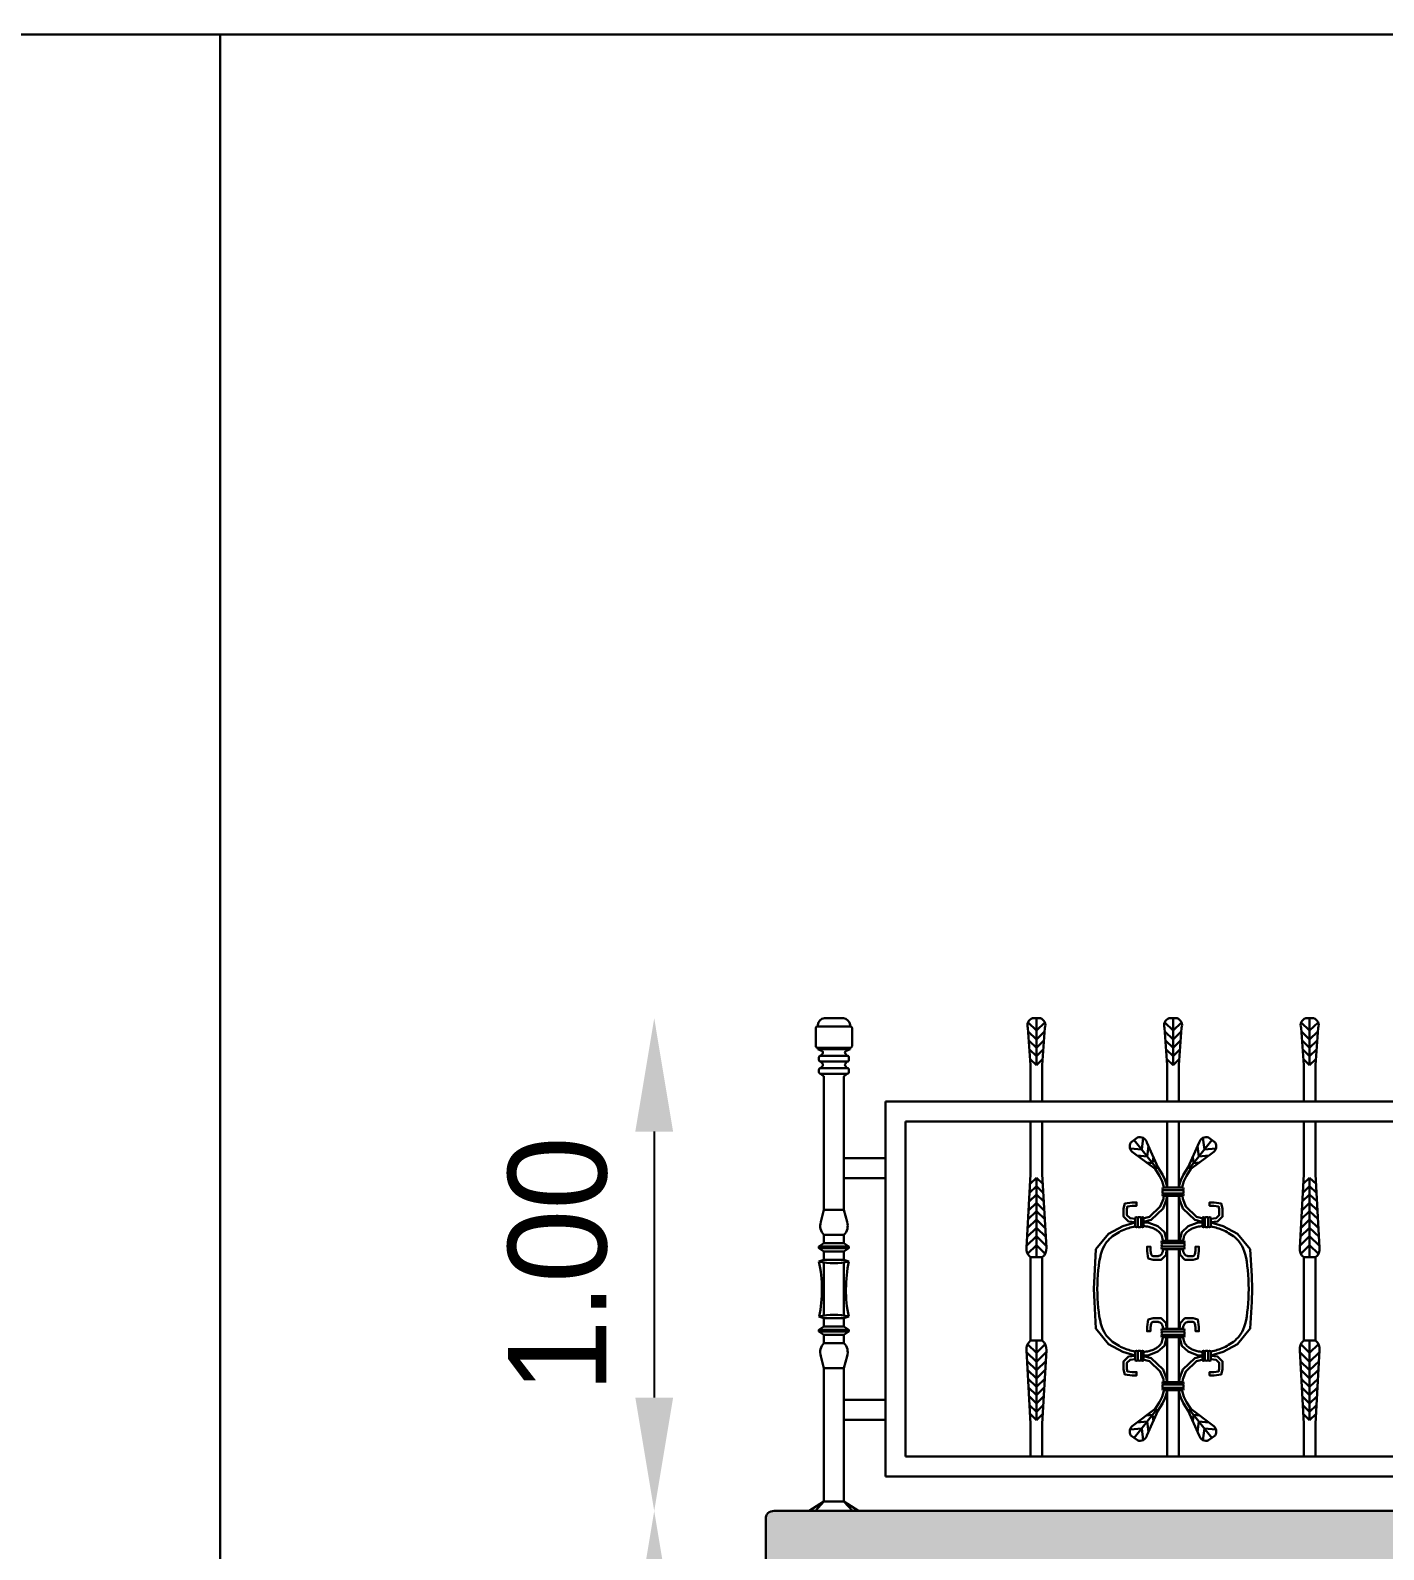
# Model space of a CAD drawing. Header units: metres. Extents: x 515 to 706, y -4 to 163.
# Drawn here: x 620.129 to 622.875, y 84.674 to 87.757 of the extents above; entities that cross this region are included whole.
import ezdxf

# ---------------------------------------------------------------- set-up
doc = ezdxf.new("R2010")
doc.units = ezdxf.units.M
doc.header["$MEASUREMENT"] = 0
doc.dimstyles.new('Standard$0', dxfattribs={"dimtxt": 0.2, "dimasz": 0.23, "dimexe": 0.1805, "dimexo": 0.0625, "dimgap": 0.0955, "dimtad": 1, "dimzin": 0, "dimdsep": 46, "dimtxsty": 'Standard', "dimcen": 0, "dimdle": 440, "dimse1": 1, "dimse2": 1, "dimclrd": 256, "dimclrt": 256, "dimadec": 0, "dimazin": 0, "dimtfac": 1, "dimtofl": 0, "dimtmove": 0, "dimatfit": 3, "dimfxl": 0, "dimtolj": 1, "dimarcsym": 0})

# ---------------------------------------------------------------- blocks, each defined once
blk = doc.blocks.new('*D601')
at = {"lineweight": -2}
blk.add_line((621.3949, 84.5221), (621.3949, 82.8621), dxfattribs=at)
at = {"lineweight": 40}
for points in [[(621.3565, 84.5221), (621.4332, 84.5221), (621.3949, 84.7521)], [(621.3565, 82.8621), (621.4332, 82.8621), (621.3949, 82.6321)]]:
    blk.add_solid(points, dxfattribs=at)
at = {"layer": 'Defpoints', "color": 0, "lineweight": 40}
for p in [(621.7095, 84.7521), (621.3949, 82.6321), (621.7095, 82.6321)]:
    blk.add_point(p, dxfattribs=at)
at = {"lineweight": 30, "insert": (621.1994, 83.6921), "char_height": 0.2, "attachment_point": 5, "rotation": 90}
blk.add_mtext('\\A1;2.12', dxfattribs=at)
blk = doc.blocks.new('*D602')
at = {"lineweight": -2}
blk.add_line((621.3949, 85.5221), (621.3949, 84.9821), dxfattribs=at)
at = {"lineweight": 40}
for points in [[(621.3565, 85.5221), (621.4332, 85.5221), (621.3949, 85.7521)], [(621.3565, 84.9821), (621.4332, 84.9821), (621.3949, 84.7521)]]:
    blk.add_solid(points, dxfattribs=at)
at = {"layer": 'Defpoints', "color": 0, "lineweight": 40}
for p in [(621.7595, 85.7521), (621.3949, 84.7521), (621.7595, 84.7521)]:
    blk.add_point(p, dxfattribs=at)
at = {"lineweight": 30, "insert": (621.1994, 85.2521), "char_height": 0.2, "attachment_point": 5, "rotation": 90}
blk.add_mtext('\\A1;1.00', dxfattribs=at)

msp = doc.modelspace()

# ---------------------------------------------------------------- hatches: boundary and pattern name
at = {"lineweight": 30}
h = msp.add_hatch(dxfattribs=at)
h.set_pattern_fill('AR-CONC', color=256, scale=0.000845287, style=0)
h.set_pattern_definition([(50, (590.1131, 72.95618), (0.1539983, -0.0134731), [0.0161027, -0.17712987]), (355, (590.1131, 72.95618), (-0.0297903, 0.1614977), [0.0128822, -0.1417039]), (100.451, (590.12593, 72.95506), (0.12420857, 0.14802384), [0.0136852, -0.15053714]), (46.1842, (590.1131, 72.99912), (0.2291396, -0.0355378), [0.024154, -0.2656948]), (96.6356, (590.1322, 72.99616), (0.2006747, 0.2091456), [0.0205278, -0.2258057]), (351.184, (590.1131, 72.99912), (0.200675, 0.2091452), [0.0193233, -0.2125558]), (21, (590.13456, 72.98839), (0.12815807, -0.0864437), [0.0161027, -0.17712987]), (326, (590.13456, 72.98839), (0.05224044, 0.1556917), [0.0128822, -0.1417039]), (71.4514, (590.14524, 72.98118), (0.18039816, 0.0692483), [0.0136852, -0.15053714]), (37.5, (590.113094, 72.95618), (0.002610756, 0.071473265), [0, -0.13998627, 0, -0.14385092, 0, -0.14224065]), (7.5, (590.113094, 72.95618), (0.05648178, 0.08468133), [0, -0.0820165, 0, -0.13676573, 0, -0.05421247]), (327.5, (590.065215, 72.95618), (0.11461295, -0.00484243), [0, -0.05367572, 0, -0.16746824, 0, -0.22221747]), (317.5, (590.04375, 72.95618), (0.12521165, 0.02149268), [0, -0.06977843, 0, -0.1112161, 0, -0.1578066])])
edge = h.paths.add_edge_path()
edge.add_line((625.61091, 84.58302), (625.61091, 84.75208))
edge.add_line((625.61091, 84.75208), (621.63806, 84.75208))
edge.add_arc((621.63806, 84.73517), 0.01691, 90, 180)
edge.add_line((621.62115, 84.73517), (621.62115, 84.59993))
edge.add_arc((621.63806, 84.59993), 0.01691, 180, 270)
edge.add_line((621.63806, 84.58302), (625.61091, 84.58302))

# ---------------------------------------------------------------- linework, layer by layer
for p, q in [((621.74039, 85.75208), (621.77866, 85.75208)), ((622.17033, 85.65703), (622.17033, 85.75208)), ((622.44759, 85.65703), (622.44759, 85.75208)), ((622.72484, 85.65703), (622.72484, 85.75208)), ((621.72274, 85.69575), (621.72274, 85.73198)), ((621.79293, 85.73536), (621.72612, 85.73536)), ((621.72672, 85.73853), (621.72672, 85.73536)), ((621.79233, 85.73853), (621.79233, 85.73536)), ((621.79631, 85.69575), (621.79631, 85.73198)), ((622.15341, 85.74359), (622.17033, 85.72723)), ((622.15365, 85.72507), (622.17033, 85.70894)), ((622.18725, 85.74359), (622.17033, 85.72723)), ((622.18701, 85.72507), (622.17033, 85.70894)), ((622.43067, 85.74359), (622.44759, 85.72723)), ((622.43091, 85.72507), (622.44759, 85.70894)), ((622.46451, 85.74359), (622.44759, 85.72723)), ((622.46427, 85.72507), (622.44759, 85.70894)), ((622.70792, 85.74359), (622.72484, 85.72723)), ((622.70816, 85.72507), (622.72484, 85.70894)), ((622.74176, 85.74359), (622.72484, 85.72723)), ((622.74152, 85.72507), (622.72484, 85.70894)), ((621.79293, 85.69237), (621.72612, 85.69237)), ((621.72672, 85.6892), (621.72672, 85.69237)), ((621.72672, 85.6892), (621.73604, 85.68519)), ((621.79233, 85.6892), (621.72672, 85.6892)), ((621.79233, 85.6892), (621.783, 85.68519)), ((621.79233, 85.6892), (621.79233, 85.69237)), ((622.15495, 85.70688), (622.17033, 85.692)), ((622.15624, 85.68868), (622.17033, 85.67506)), ((622.18572, 85.70688), (622.17033, 85.692)), ((622.18442, 85.68868), (622.17033, 85.67506)), ((622.4322, 85.70688), (622.44759, 85.692)), ((622.4335, 85.68868), (622.44759, 85.67506)), ((622.46297, 85.70688), (622.44759, 85.692)), ((622.46168, 85.68868), (622.44759, 85.67506)), ((622.70946, 85.70688), (622.72484, 85.692)), ((622.71075, 85.68868), (622.72484, 85.67506)), ((622.74023, 85.70688), (622.72484, 85.692)), ((622.73893, 85.68868), (622.72484, 85.67506)), ((621.73247, 85.67596), (621.73604, 85.67996)), ((621.73247, 85.66432), (621.73604, 85.66031)), ((621.73247, 85.65107), (621.73604, 85.65508)), ((621.78658, 85.67596), (621.783, 85.67996)), ((621.78658, 85.66432), (621.783, 85.66031)), ((621.78658, 85.65107), (621.783, 85.65508)), ((622.15762, 85.66932), (622.17033, 85.65703)), ((622.1585, 85.58302), (622.1585, 85.65703)), ((622.18304, 85.66932), (622.17033, 85.65703)), ((622.18217, 85.58302), (622.18217, 85.65703)), ((622.43488, 85.66932), (622.44759, 85.65703)), ((622.43575, 85.58302), (622.43575, 85.65703)), ((622.4603, 85.66932), (622.44759, 85.65703)), ((622.45942, 85.58302), (622.45942, 85.65703)), ((622.71213, 85.66932), (622.72484, 85.65703)), ((622.71301, 85.58302), (622.71301, 85.65703)), ((622.73755, 85.66932), (622.72484, 85.65703)), ((622.73668, 85.58302), (622.73668, 85.65703)), ((621.73247, 85.63944), (621.738, 85.63552)), ((621.73924, 85.36325), (621.73924, 85.6329)), ((621.77981, 85.36325), (621.77981, 85.6329)), ((621.78658, 85.63944), (621.78105, 85.63552)), ((621.86434, 85.58302), (625.52612, 85.58302)), ((621.86434, 84.82226), (621.86434, 85.58302)), ((621.90491, 85.54245), (625.48555, 85.54245)), ((621.90491, 84.86284), (621.90491, 85.54245)), ((622.1585, 85.43594), (622.1585, 85.54245)), ((622.18217, 85.43594), (622.18217, 85.54245)), ((622.43575, 85.54245), (622.43575, 85.40833)), ((622.45942, 85.54245), (622.45942, 85.40833)), ((622.71301, 85.43594), (622.71301, 85.54245)), ((622.73668, 85.43594), (622.73668, 85.54245)), ((622.4141, 85.44806), (622.36875, 85.50498)), ((622.38707, 85.50915), (622.38403, 85.48581)), ((622.48108, 85.44806), (622.52642, 85.50498)), ((622.5081, 85.50915), (622.51114, 85.48581)), ((622.3606, 85.48806), (622.38403, 85.48581)), ((622.3746, 85.4735), (622.39543, 85.4715)), ((622.39813, 85.49225), (622.39543, 85.4715)), ((622.40763, 85.47086), (622.40598, 85.45825)), ((622.48755, 85.47086), (622.48919, 85.45825)), ((622.49704, 85.49225), (622.49974, 85.4715)), ((622.52057, 85.4735), (622.49974, 85.4715)), ((622.53457, 85.48806), (622.51114, 85.48581)), ((621.77981, 85.46806), (621.86434, 85.46806)), ((622.39332, 85.45947), (622.40598, 85.45825)), ((622.50185, 85.45947), (622.48919, 85.45825)), ((621.77981, 85.42749), (621.86434, 85.42749)), ((622.1585, 85.43594), (622.15011, 85.28614)), ((622.15636, 85.39782), (622.17033, 85.41133)), ((622.15737, 85.41573), (622.17033, 85.42827)), ((622.17033, 85.42827), (622.17033, 85.26688)), ((622.1833, 85.41573), (622.17033, 85.42827)), ((622.1843, 85.39782), (622.17033, 85.41133)), ((622.18217, 85.43594), (622.19056, 85.28614)), ((622.46834, 85.40833), (622.42684, 85.40833)), ((622.71301, 85.43594), (622.70462, 85.28614)), ((622.71087, 85.39782), (622.72484, 85.41133)), ((622.71188, 85.41573), (622.72484, 85.42827)), ((622.72484, 85.42827), (622.72484, 85.26688)), ((622.73781, 85.41573), (622.72484, 85.42827)), ((622.73881, 85.39782), (622.72484, 85.41133)), ((622.73668, 85.43594), (622.74507, 85.28614)), ((622.15436, 85.36201), (622.17033, 85.37745)), ((622.15536, 85.37992), (622.17033, 85.39439)), ((622.18531, 85.37992), (622.17033, 85.39439)), ((622.18631, 85.36201), (622.17033, 85.37745)), ((622.46834, 85.40326), (622.42684, 85.40326)), ((622.46834, 85.39649), (622.42684, 85.39649)), ((622.46834, 85.39142), (622.42684, 85.39142)), ((622.43575, 85.39142), (622.43575, 85.3005)), ((622.45942, 85.39142), (622.45942, 85.3005)), ((622.70887, 85.36201), (622.72484, 85.37745)), ((622.70987, 85.37992), (622.72484, 85.39439)), ((622.73981, 85.37992), (622.72484, 85.39439)), ((622.74082, 85.36201), (622.72484, 85.37745)), ((621.73924, 85.36325), (621.73289, 85.33864)), ((621.73924, 85.36325), (621.77981, 85.36325)), ((621.77981, 85.36325), (621.78616, 85.33864)), ((622.15336, 85.3441), (622.17033, 85.36052)), ((622.18731, 85.3441), (622.17033, 85.36052)), ((622.37107, 85.34757), (622.37107, 85.32865)), ((622.37614, 85.34757), (622.37614, 85.32865)), ((622.3829, 85.34757), (622.3829, 85.32865)), ((622.38797, 85.34757), (622.38797, 85.32865)), ((622.5072, 85.34757), (622.5072, 85.32865)), ((622.51227, 85.34757), (622.51227, 85.32865)), ((622.51903, 85.34757), (622.51903, 85.32865)), ((622.52411, 85.34757), (622.52411, 85.32865)), ((622.70786, 85.3441), (622.72484, 85.36052)), ((622.74182, 85.3441), (622.72484, 85.36052)), ((622.15135, 85.30828), (622.17033, 85.32664)), ((622.15235, 85.32619), (622.17033, 85.34358)), ((622.18831, 85.32619), (622.17033, 85.34358)), ((622.18932, 85.30828), (622.17033, 85.32664)), ((622.70586, 85.30828), (622.72484, 85.32664)), ((622.70686, 85.32619), (622.72484, 85.34358)), ((622.74282, 85.32619), (622.72484, 85.34358)), ((622.74383, 85.30828), (622.72484, 85.32664)), ((621.72909, 85.28886), (621.73924, 85.29562)), ((621.72909, 85.28886), (621.72909, 85.28548)), ((621.72909, 85.28886), (621.78996, 85.28886)), ((621.72909, 85.28548), (621.73924, 85.27872)), ((621.72909, 85.28548), (621.78996, 85.28548)), ((621.73924, 85.29562), (621.73924, 85.31253)), ((621.73924, 85.31253), (621.77981, 85.31253)), ((621.73924, 85.29562), (621.77981, 85.29562)), ((621.77981, 85.29562), (621.77981, 85.31253)), ((621.78996, 85.28886), (621.77981, 85.29562)), ((621.78996, 85.28548), (621.77981, 85.27872)), ((621.78996, 85.28886), (621.78996, 85.28548)), ((622.15035, 85.29037), (622.17033, 85.3097)), ((622.15255, 85.27421), (622.17033, 85.29141)), ((622.19032, 85.29037), (622.17033, 85.3097)), ((622.18812, 85.27421), (622.17033, 85.29141)), ((622.47003, 85.3005), (622.42514, 85.3005)), ((622.47003, 85.29542), (622.42514, 85.29542)), ((622.47003, 85.28866), (622.42514, 85.28866)), ((622.70485, 85.29037), (622.72484, 85.3097)), ((622.70706, 85.27421), (622.72484, 85.29141)), ((622.74483, 85.29037), (622.72484, 85.3097)), ((622.74263, 85.27421), (622.72484, 85.29141)), ((621.73924, 85.26181), (621.72909, 85.25843)), ((621.73924, 85.27872), (621.77981, 85.27872)), ((621.73924, 85.26181), (621.73924, 85.27872)), ((621.73924, 85.26181), (621.77981, 85.26181)), ((621.73924, 85.25652), (621.73924, 85.14876)), ((621.77981, 85.26181), (621.77981, 85.27872)), ((621.77981, 85.26181), (621.78996, 85.25843)), ((621.77981, 85.25652), (621.77981, 85.14876)), ((622.1585, 85.26688), (622.1585, 85.09783)), ((622.1585, 85.26688), (622.18217, 85.26688)), ((622.18217, 85.26688), (622.18217, 85.09783)), ((622.47003, 85.28359), (622.42514, 85.28359)), ((622.43575, 85.28359), (622.43575, 85.12169)), ((622.45942, 85.28359), (622.45942, 85.12169)), ((622.71301, 85.26688), (622.71301, 85.09783)), ((622.71301, 85.26688), (622.73668, 85.26688)), ((622.73668, 85.26688), (622.73668, 85.09783)), ((621.73924, 85.14347), (621.72909, 85.14685)), ((621.73924, 85.12644), (621.73924, 85.14347)), ((621.73924, 85.14347), (621.77981, 85.14347)), ((621.77981, 85.14347), (621.78996, 85.14685)), ((621.77981, 85.12644), (621.77981, 85.14347)), ((621.72909, 85.11968), (621.73924, 85.12644)), ((621.72909, 85.1163), (621.72909, 85.11968)), ((621.72909, 85.11968), (621.78996, 85.11968)), ((621.72909, 85.1163), (621.73924, 85.10954)), ((621.72909, 85.1163), (621.78996, 85.1163)), ((621.73924, 85.12644), (621.77981, 85.12644)), ((621.73924, 85.09263), (621.73924, 85.10954)), ((621.73924, 85.10954), (621.73924, 85.09263)), ((621.73924, 85.10954), (621.77981, 85.10954)), ((621.78996, 85.11968), (621.77981, 85.12644)), ((621.78996, 85.1163), (621.77981, 85.10954)), ((621.77981, 85.09263), (621.77981, 85.10954)), ((621.77981, 85.10954), (621.77981, 85.09263)), ((621.78996, 85.1163), (621.78996, 85.11968)), ((622.47003, 85.12169), (622.42514, 85.12169)), ((622.47003, 85.11662), (622.42514, 85.11662)), ((622.47003, 85.10986), (622.42514, 85.10986)), ((622.47003, 85.10479), (622.42514, 85.10479)), ((622.43575, 85.10479), (622.43575, 85.01386)), ((622.45942, 85.10479), (622.45942, 85.01386)), ((621.73924, 85.09263), (621.77981, 85.09263)), ((622.1585, 84.92877), (622.15011, 85.07857)), ((622.15035, 85.07434), (622.17033, 85.05501)), ((622.15255, 85.0905), (622.17033, 85.07331)), ((622.18217, 85.09783), (622.1585, 85.09783)), ((622.17033, 84.93644), (622.17033, 85.09783)), ((622.18812, 85.0905), (622.17033, 85.07331)), ((622.19032, 85.07434), (622.17033, 85.05501)), ((622.18217, 84.92877), (622.19056, 85.07857)), ((622.37107, 85.05772), (622.37107, 85.07664)), ((622.37614, 85.05772), (622.37614, 85.07664)), ((622.3829, 85.05772), (622.3829, 85.07664)), ((622.38797, 85.05772), (622.38797, 85.07664)), ((622.5072, 85.05772), (622.5072, 85.07664)), ((622.51227, 85.05772), (622.51227, 85.07664)), ((622.51903, 85.05772), (622.51903, 85.07664)), ((622.52411, 85.05772), (622.52411, 85.07664)), ((622.71301, 84.92877), (622.70462, 85.07857)), ((622.70485, 85.07434), (622.72484, 85.05501)), ((622.70706, 85.0905), (622.72484, 85.07331)), ((622.73668, 85.09783), (622.71301, 85.09783)), ((622.72484, 84.93644), (622.72484, 85.09783)), ((622.74263, 85.0905), (622.72484, 85.07331)), ((622.74483, 85.07434), (622.72484, 85.05501)), ((622.73668, 84.92877), (622.74507, 85.07857)), ((621.73924, 85.04192), (621.73289, 85.06652)), ((621.73924, 84.77152), (621.73924, 85.04192)), ((621.73924, 85.04192), (621.77981, 85.04192)), ((621.77981, 85.04192), (621.78616, 85.06652)), ((621.77981, 84.77152), (621.77981, 85.04192)), ((622.15135, 85.05643), (622.17033, 85.03807)), ((622.15235, 85.03852), (622.17033, 85.02113)), ((622.18932, 85.05643), (622.17033, 85.03807)), ((622.18831, 85.03852), (622.17033, 85.02113)), ((622.70586, 85.05643), (622.72484, 85.03807)), ((622.70686, 85.03852), (622.72484, 85.02113)), ((622.74383, 85.05643), (622.72484, 85.03807)), ((622.74282, 85.03852), (622.72484, 85.02113)), ((622.15336, 85.02061), (622.17033, 85.0042)), ((622.18731, 85.02061), (622.17033, 85.0042)), ((622.46834, 85.01386), (622.42684, 85.01386)), ((622.46834, 85.00879), (622.42684, 85.00879)), ((622.70786, 85.02061), (622.72484, 85.0042)), ((622.74182, 85.02061), (622.72484, 85.0042)), ((621.77981, 84.9778), (621.86434, 84.9778)), ((622.15436, 85.0027), (622.17033, 84.98726)), ((622.15536, 84.9848), (622.17033, 84.97032)), ((622.18631, 85.0027), (622.17033, 84.98726)), ((622.18531, 84.9848), (622.17033, 84.97032)), ((622.46834, 85.00203), (622.42684, 85.00203)), ((622.46834, 84.99696), (622.42684, 84.99696)), ((622.43575, 84.86284), (622.43575, 84.99696)), ((622.45942, 84.86284), (622.45942, 84.99696)), ((622.70887, 85.0027), (622.72484, 84.98726)), ((622.70987, 84.9848), (622.72484, 84.97032)), ((622.74082, 85.0027), (622.72484, 84.98726)), ((622.73981, 84.9848), (622.72484, 84.97032)), ((622.15636, 84.96689), (622.17033, 84.95338)), ((622.15737, 84.94898), (622.17033, 84.93644)), ((622.1843, 84.96689), (622.17033, 84.95338)), ((622.1833, 84.94898), (622.17033, 84.93644)), ((622.4141, 84.95722), (622.36875, 84.9003)), ((622.39332, 84.94582), (622.40598, 84.94704)), ((622.40763, 84.93442), (622.40598, 84.94704)), ((622.48108, 84.95722), (622.52642, 84.9003)), ((622.48755, 84.93442), (622.48919, 84.94704)), ((622.50185, 84.94582), (622.48919, 84.94704)), ((622.71087, 84.96689), (622.72484, 84.95338)), ((622.71188, 84.94898), (622.72484, 84.93644)), ((622.73881, 84.96689), (622.72484, 84.95338)), ((622.73781, 84.94898), (622.72484, 84.93644)), ((621.77981, 84.93722), (621.86434, 84.93722)), ((622.1585, 84.92877), (622.1585, 84.86284)), ((622.18217, 84.92877), (622.18217, 84.86284)), ((622.3606, 84.91722), (622.38403, 84.91948)), ((622.3746, 84.93178), (622.39543, 84.93379)), ((622.38707, 84.89614), (622.38403, 84.91948)), ((622.39813, 84.91304), (622.39543, 84.93379)), ((622.49704, 84.91304), (622.49974, 84.93379)), ((622.52057, 84.93178), (622.49974, 84.93379)), ((622.5081, 84.89614), (622.51114, 84.91948)), ((622.53457, 84.91722), (622.51114, 84.91948)), ((622.71301, 84.92877), (622.71301, 84.86284)), ((622.73668, 84.92877), (622.73668, 84.86284)), ((621.90491, 84.86284), (625.48555, 84.86284)), ((621.86434, 84.82226), (625.52612, 84.82226)), ((621.73924, 84.77152), (621.70952, 84.75208)), ((621.72216, 84.75208), (621.73924, 84.77152)), ((621.73924, 84.77152), (621.77981, 84.77152)), ((621.77981, 84.77152), (621.80953, 84.75208)), ((621.79689, 84.75208), (621.77981, 84.77152)), ((621.62115, 84.73517), (621.62115, 84.59993)), ((621.63806, 84.75208), (625.61091, 84.75208))]:
    msp.add_line(p, q, dxfattribs=at)
for points in [[(515.25728, 150.74728), (642.61905, 150.74728), (642.61905, 87.74858), (515.25728, 87.74858)], [(585.2581, 87.74858), (642.61905, 87.74858), (642.61905, 71.94947), (585.2581, 71.94947)], [(612.79154, 78.05148), (620.51418, 78.05148), (620.51418, 87.74858), (612.79154, 87.74858)], [(639.3715, 81.52334), (620.51418, 81.52334), (620.51418, 87.74858), (639.3715, 87.74858)]]:
    msp.add_lwpolyline(points, close=True, dxfattribs=at)
for points in [[(622.1585, 85.65703), (622.15313, 85.73244, -0.4353511), (622.16225, 85.75208), (622.17842, 85.75208, -0.4353511), (622.18754, 85.73244), (622.18217, 85.65703)], [(622.43575, 85.65703), (622.43038, 85.73244, -0.4353511), (622.4395, 85.75208), (622.45567, 85.75208, -0.4353511), (622.46479, 85.73244), (622.45942, 85.65703)], [(622.71301, 85.65703), (622.70764, 85.73244, -0.4353511), (622.71676, 85.75208), (622.73293, 85.75208, -0.4353511), (622.74205, 85.73244), (622.73668, 85.65703)]]:
    msp.add_lwpolyline(points, format="xyb", dxfattribs=at)
for points in [[(621.73247, 85.67596), (621.78658, 85.67596, -0.4142136), (621.78996, 85.67257), (621.78996, 85.6677, -0.4142136), (621.78658, 85.66432), (621.73247, 85.66432, -0.4142136), (621.72909, 85.6677), (621.72909, 85.67257, -0.4142136)], [(621.73247, 85.63944), (621.78658, 85.63944, 0.4142136), (621.78996, 85.64282), (621.78996, 85.64769, 0.4142136), (621.78658, 85.65107), (621.73247, 85.65107, 0.4142136), (621.72909, 85.64769), (621.72909, 85.64282, 0.4142136)], [(622.41693, 85.4499), (622.39465, 85.50009, 0.4353511), (622.37528, 85.50977), (622.36223, 85.5002, 0.4353511), (622.36733, 85.47916), (622.41126, 85.44622)], [(622.47824, 85.4499), (622.50052, 85.50009, -0.4353511), (622.51989, 85.50977), (622.53295, 85.5002, -0.4353511), (622.52785, 85.47916), (622.48391, 85.44622)], [(622.41693, 84.95538), (622.39465, 84.90519, -0.4353511), (622.37528, 84.89552), (622.36223, 84.90508, -0.4353511), (622.36733, 84.92613), (622.41126, 84.95907)], [(622.47824, 84.95538), (622.50052, 84.90519, 0.4353511), (622.51989, 84.89552), (622.53295, 84.90508, 0.4353511), (622.52785, 84.92613), (622.48391, 84.95907)]]:
    msp.add_lwpolyline(points, format="xyb", close=True, dxfattribs=at)
for points in [[(622.42891, 85.40833), (622.42895, 85.4092), (622.42545, 85.42121), (622.42047, 85.43205), (622.41126, 85.44622)], [(622.43568, 85.40833), (622.43575, 85.41002), (622.4318, 85.42358), (622.42641, 85.43532), (622.41693, 85.4499)], [(622.4595, 85.40833), (622.45942, 85.41002), (622.46337, 85.42358), (622.46877, 85.43532), (622.47824, 85.4499)], [(622.46626, 85.40833), (622.46623, 85.4092), (622.46973, 85.42121), (622.47471, 85.43205), (622.48391, 85.44622)], [(622.37107, 85.34507), (622.36031, 85.34625), (622.35388, 85.35244), (622.35388, 85.36526), (622.35514, 85.36993), (622.36495, 85.37145), (622.37347, 85.37145), (622.37347, 85.37821), (622.36443, 85.37821), (622.34975, 85.37595), (622.34711, 85.36615), (622.34711, 85.34957), (622.35728, 85.33977), (622.37107, 85.33827)], [(622.38797, 85.33948), (622.39041, 85.33977), (622.40322, 85.34316), (622.42747, 85.36593), (622.43462, 85.38439), (622.43493, 85.39142)], [(622.38797, 85.34629), (622.38914, 85.34643), (622.39983, 85.34926), (622.42172, 85.36981), (622.42792, 85.3858), (622.42816, 85.39142)], [(622.5072, 85.33948), (622.50476, 85.33977), (622.49196, 85.34316), (622.4677, 85.36593), (622.46055, 85.38439), (622.46024, 85.39142)], [(622.5072, 85.34629), (622.50603, 85.34643), (622.49534, 85.34926), (622.47345, 85.36981), (622.46726, 85.3858), (622.46701, 85.39142)], [(622.52411, 85.34507), (622.53487, 85.34625), (622.5413, 85.35244), (622.5413, 85.36526), (622.54004, 85.36993), (622.53022, 85.37145), (622.5217, 85.37145), (622.5217, 85.37821), (622.53074, 85.37821), (622.54542, 85.37595), (622.54806, 85.36615), (622.54806, 85.34957), (622.53789, 85.33977), (622.52411, 85.33827)], [(622.37107, 85.33766), (622.34558, 85.33023), (622.31694, 85.31479), (622.29094, 85.28316), (622.28801, 85.22894), (622.28698, 85.20264), (622.28801, 85.17634), (622.29094, 85.12212), (622.31694, 85.0905), (622.34558, 85.07506), (622.37107, 85.06763)], [(622.29374, 85.20236), (622.29415, 85.21222), (622.29464, 85.222), (622.29523, 85.23161), (622.29598, 85.24094), (622.29691, 85.24988), (622.29805, 85.2583), (622.29943, 85.26609), (622.30107, 85.27311), (622.30299, 85.27932), (622.30515, 85.28479), (622.30753, 85.28961), (622.3101, 85.29388), (622.31283, 85.29767), (622.31569, 85.30107), (622.31869, 85.30415), (622.3218, 85.30697), (622.32498, 85.30958), (622.3282, 85.31198), (622.33144, 85.31417), (622.33471, 85.31618), (622.338, 85.31803), (622.34131, 85.31973), (622.34462, 85.32129), (622.34794, 85.32273), (622.35124, 85.32406), (622.35451, 85.32528), (622.35774, 85.32636), (622.36093, 85.32733), (622.36409, 85.32817), (622.3672, 85.32888), (622.37028, 85.32947), (622.37107, 85.32958)], [(622.43396, 85.3005), (622.43338, 85.30538), (622.42999, 85.31818), (622.4168, 85.32985), (622.39833, 85.337), (622.38797, 85.33746)], [(622.38797, 85.33035), (622.3907, 85.33011), (622.39335, 85.32978), (622.39589, 85.32935), (622.39832, 85.32885), (622.40064, 85.32826), (622.40284, 85.3276), (622.40495, 85.32687), (622.40695, 85.32607), (622.40887, 85.3252), (622.41071, 85.32428), (622.41246, 85.32328), (622.41414, 85.32224), (622.41572, 85.32114), (622.41721, 85.32001), (622.41858, 85.31885), (622.41982, 85.31767), (622.42094, 85.3165), (622.42192, 85.31534), (622.42275, 85.3142), (622.42345, 85.31307), (622.42406, 85.31193), (622.42458, 85.31075), (622.42504, 85.30951), (622.42546, 85.30818), (622.42583, 85.30677), (622.42616, 85.30526), (622.42648, 85.30364), (622.42677, 85.30196), (622.427, 85.3005)], [(622.46121, 85.3005), (622.4618, 85.30538), (622.46519, 85.31818), (622.47838, 85.32985), (622.49684, 85.337), (622.5072, 85.33746)], [(622.5072, 85.33035), (622.50448, 85.33011), (622.50183, 85.32978), (622.49928, 85.32935), (622.49685, 85.32885), (622.49454, 85.32826), (622.49233, 85.3276), (622.49023, 85.32687), (622.48822, 85.32607), (622.4863, 85.3252), (622.48447, 85.32428), (622.48271, 85.32328), (622.48104, 85.32224), (622.47945, 85.32114), (622.47797, 85.32001), (622.4766, 85.31885), (622.47535, 85.31767), (622.47423, 85.3165), (622.47326, 85.31534), (622.47242, 85.3142), (622.47172, 85.31307), (622.47112, 85.31193), (622.47059, 85.31075), (622.47013, 85.30951), (622.46972, 85.30818), (622.46935, 85.30677), (622.46901, 85.30526), (622.4687, 85.30364), (622.4684, 85.30196), (622.46817, 85.3005)], [(622.52411, 85.33766), (622.54959, 85.33023), (622.57823, 85.31479), (622.60423, 85.28316), (622.60717, 85.22894), (622.60819, 85.20264), (622.60717, 85.17634), (622.60423, 85.12212), (622.57823, 85.0905), (622.54959, 85.07506), (622.52411, 85.06763)], [(622.60144, 85.20236), (622.60103, 85.21222), (622.60054, 85.222), (622.59994, 85.23161), (622.59919, 85.24094), (622.59827, 85.24988), (622.59712, 85.2583), (622.59574, 85.26609), (622.5941, 85.27311), (622.59219, 85.27932), (622.59002, 85.28479), (622.58764, 85.28961), (622.58508, 85.29388), (622.58235, 85.29767), (622.57948, 85.30107), (622.57648, 85.30415), (622.57337, 85.30697), (622.57019, 85.30958), (622.56698, 85.31198), (622.56373, 85.31417), (622.56046, 85.31618), (622.55717, 85.31803), (622.55387, 85.31973), (622.55055, 85.32129), (622.54723, 85.32273), (622.54393, 85.32406), (622.54067, 85.32528), (622.53744, 85.32636), (622.53424, 85.32733), (622.53109, 85.32817), (622.52797, 85.32888), (622.52489, 85.32947), (622.52411, 85.32958)], [(622.42758, 85.28359), (622.42739, 85.28202), (622.4271, 85.28035), (622.42674, 85.27879), (622.42632, 85.27737), (622.42583, 85.27609), (622.42529, 85.27496), (622.4247, 85.27395), (622.42405, 85.27306), (622.42336, 85.27228), (622.42261, 85.2716), (622.42181, 85.27101), (622.42095, 85.27051), (622.42001, 85.27009), (622.41893, 85.26973), (622.41769, 85.26944), (622.41632, 85.26923), (622.41485, 85.26909), (622.41334, 85.26904), (622.4118, 85.26905), (622.41027, 85.26912), (622.40881, 85.26924), (622.40753, 85.2694), (622.40651, 85.26958), (622.40579, 85.26977), (622.40534, 85.26995), (622.40507, 85.27011), (622.40486, 85.27028), (622.4046, 85.27058), (622.40424, 85.27116), (622.40379, 85.27214), (622.40331, 85.27354), (622.40286, 85.27531), (622.40246, 85.27742), (622.40214, 85.27982), (622.4019, 85.28247), (622.40176, 85.28535), (622.4017, 85.28854), (622.39494, 85.28843), (622.39494, 85.2794), (622.3972, 85.26471), (622.407, 85.26208), (622.42358, 85.26208), (622.43338, 85.27224), (622.43461, 85.28359)], [(622.46759, 85.28359), (622.46779, 85.28202), (622.46808, 85.28035), (622.46843, 85.27879), (622.46886, 85.27737), (622.46934, 85.27609), (622.46988, 85.27496), (622.47048, 85.27395), (622.47112, 85.27306), (622.47182, 85.27228), (622.47256, 85.2716), (622.47336, 85.27101), (622.47422, 85.27051), (622.47517, 85.27009), (622.47625, 85.26973), (622.47749, 85.26944), (622.47886, 85.26923), (622.48032, 85.26909), (622.48184, 85.26904), (622.48338, 85.26905), (622.4849, 85.26912), (622.48636, 85.26924), (622.48765, 85.2694), (622.48866, 85.26958), (622.48938, 85.26977), (622.48984, 85.26995), (622.49011, 85.27011), (622.49031, 85.27028), (622.49058, 85.27058), (622.49094, 85.27116), (622.49139, 85.27214), (622.49186, 85.27354), (622.49232, 85.27531), (622.49271, 85.27742), (622.49304, 85.27982), (622.49327, 85.28247), (622.49342, 85.28535), (622.49347, 85.28854), (622.50023, 85.28843), (622.50023, 85.2794), (622.49797, 85.26471), (622.48817, 85.26208), (622.47159, 85.26208), (622.4618, 85.27224), (622.46056, 85.28359)], [(622.37107, 85.0757), (622.37028, 85.07582), (622.3672, 85.0764), (622.36409, 85.07712), (622.36093, 85.07796), (622.35774, 85.07892), (622.35451, 85.08001), (622.35124, 85.08122), (622.34794, 85.08255), (622.34462, 85.08399), (622.34131, 85.08556), (622.338, 85.08725), (622.33471, 85.0891), (622.33144, 85.09111), (622.3282, 85.09331), (622.32498, 85.0957), (622.3218, 85.09831), (622.31869, 85.10114), (622.31569, 85.10422), (622.31283, 85.10761), (622.3101, 85.1114), (622.30753, 85.11567), (622.30515, 85.1205), (622.30299, 85.12597), (622.30107, 85.13218), (622.29943, 85.1392), (622.29805, 85.14698), (622.29691, 85.1554), (622.29598, 85.16434), (622.29523, 85.17367), (622.29464, 85.18329), (622.29415, 85.19307), (622.29374, 85.20292)], [(622.52411, 85.0757), (622.52489, 85.07582), (622.52797, 85.0764), (622.53109, 85.07712), (622.53424, 85.07796), (622.53744, 85.07892), (622.54067, 85.08001), (622.54393, 85.08122), (622.54723, 85.08255), (622.55055, 85.08399), (622.55387, 85.08556), (622.55717, 85.08725), (622.56046, 85.0891), (622.56373, 85.09111), (622.56698, 85.09331), (622.57019, 85.0957), (622.57337, 85.09831), (622.57648, 85.10114), (622.57948, 85.10422), (622.58235, 85.10761), (622.58508, 85.1114), (622.58764, 85.11567), (622.59002, 85.1205), (622.59219, 85.12597), (622.5941, 85.13218), (622.59574, 85.1392), (622.59712, 85.14698), (622.59827, 85.1554), (622.59919, 85.16434), (622.59994, 85.17367), (622.60054, 85.18329), (622.60103, 85.19307), (622.60144, 85.20292)], [(622.43461, 85.12169), (622.43338, 85.13304), (622.42358, 85.14321), (622.407, 85.14321), (622.3972, 85.14057), (622.39494, 85.12589), (622.39494, 85.11685), (622.4017, 85.11674), (622.40176, 85.11993), (622.4019, 85.12282), (622.40214, 85.12547), (622.40246, 85.12787), (622.40286, 85.12997), (622.40331, 85.13175), (622.40379, 85.13315), (622.40424, 85.13412), (622.4046, 85.1347), (622.40486, 85.135), (622.40507, 85.13518), (622.40534, 85.13533), (622.40579, 85.13551), (622.40651, 85.13571), (622.40753, 85.13589), (622.40881, 85.13604), (622.41027, 85.13616), (622.4118, 85.13624), (622.41334, 85.13625), (622.41485, 85.13619), (622.41632, 85.13606), (622.41769, 85.13584), (622.41893, 85.13555), (622.42001, 85.1352), (622.42095, 85.13478), (622.42181, 85.13427), (622.42261, 85.13369), (622.42336, 85.13301), (622.42405, 85.13223), (622.4247, 85.13134), (622.42529, 85.13033), (622.42583, 85.12919), (622.42632, 85.12792), (622.42674, 85.12649), (622.4271, 85.12493), (622.42739, 85.12327), (622.42758, 85.12169)], [(622.46056, 85.12169), (622.4618, 85.13304), (622.47159, 85.14321), (622.48817, 85.14321), (622.49797, 85.14057), (622.50023, 85.12589), (622.50023, 85.11685), (622.49347, 85.11674), (622.49342, 85.11993), (622.49327, 85.12282), (622.49304, 85.12547), (622.49271, 85.12787), (622.49232, 85.12997), (622.49186, 85.13175), (622.49139, 85.13315), (622.49094, 85.13412), (622.49058, 85.1347), (622.49031, 85.135), (622.49011, 85.13518), (622.48984, 85.13533), (622.48938, 85.13551), (622.48866, 85.13571), (622.48765, 85.13589), (622.48636, 85.13604), (622.4849, 85.13616), (622.48338, 85.13624), (622.48184, 85.13625), (622.48032, 85.13619), (622.47886, 85.13606), (622.47749, 85.13584), (622.47625, 85.13555), (622.47517, 85.1352), (622.47422, 85.13478), (622.47336, 85.13427), (622.47256, 85.13369), (622.47182, 85.13301), (622.47112, 85.13223), (622.47048, 85.13134), (622.46988, 85.13033), (622.46934, 85.12919), (622.46886, 85.12792), (622.46843, 85.12649), (622.46808, 85.12493), (622.46779, 85.12327), (622.46759, 85.12169)], [(622.427, 85.10479), (622.42677, 85.10333), (622.42648, 85.10164), (622.42616, 85.10003), (622.42583, 85.09851), (622.42546, 85.0971), (622.42504, 85.09578), (622.42458, 85.09453), (622.42406, 85.09335), (622.42345, 85.09221), (622.42275, 85.09109), (622.42192, 85.08995), (622.42094, 85.08879), (622.41982, 85.08761), (622.41858, 85.08644), (622.41721, 85.08528), (622.41572, 85.08414), (622.41414, 85.08305), (622.41246, 85.082), (622.41071, 85.08101), (622.40887, 85.08008), (622.40695, 85.07921), (622.40495, 85.07842), (622.40284, 85.07768), (622.40064, 85.07702), (622.39832, 85.07644), (622.39589, 85.07593), (622.39335, 85.07551), (622.3907, 85.07517), (622.38797, 85.07493)], [(622.38797, 85.06782), (622.39833, 85.06828), (622.4168, 85.07543), (622.42999, 85.08711), (622.43338, 85.09991), (622.43396, 85.10479)], [(622.5072, 85.06782), (622.49684, 85.06828), (622.47838, 85.07543), (622.46519, 85.08711), (622.4618, 85.09991), (622.46121, 85.10479)], [(622.46817, 85.10479), (622.4684, 85.10333), (622.4687, 85.10164), (622.46901, 85.10003), (622.46935, 85.09851), (622.46972, 85.0971), (622.47013, 85.09578), (622.47059, 85.09453), (622.47112, 85.09335), (622.47172, 85.09221), (622.47242, 85.09109), (622.47326, 85.08995), (622.47423, 85.08879), (622.47535, 85.08761), (622.4766, 85.08644), (622.47797, 85.08528), (622.47945, 85.08414), (622.48104, 85.08305), (622.48271, 85.082), (622.48447, 85.08101), (622.4863, 85.08008), (622.48822, 85.07921), (622.49023, 85.07842), (622.49233, 85.07768), (622.49454, 85.07702), (622.49685, 85.07644), (622.49928, 85.07593), (622.50183, 85.07551), (622.50448, 85.07517), (622.5072, 85.07493)], [(622.37107, 85.06021), (622.36031, 85.05904), (622.35388, 85.05284), (622.35388, 85.04003), (622.35514, 85.03535), (622.36495, 85.03384), (622.37347, 85.03384), (622.37347, 85.02708), (622.36443, 85.02708), (622.34975, 85.02934), (622.34711, 85.03914), (622.34711, 85.05572), (622.35728, 85.06551), (622.37107, 85.06701)], [(622.38797, 85.0658), (622.39041, 85.06551), (622.40322, 85.06212), (622.42747, 85.03935), (622.43462, 85.02089), (622.43493, 85.01386)], [(622.38797, 85.05899), (622.38914, 85.05885), (622.39983, 85.05602), (622.42172, 85.03548), (622.42792, 85.01948), (622.42816, 85.01386)], [(622.5072, 85.0658), (622.50476, 85.06551), (622.49196, 85.06212), (622.4677, 85.03935), (622.46055, 85.02089), (622.46024, 85.01386)], [(622.5072, 85.05899), (622.50603, 85.05885), (622.49534, 85.05602), (622.47345, 85.03548), (622.46726, 85.01948), (622.46701, 85.01386)], [(622.52411, 85.06021), (622.53487, 85.05904), (622.5413, 85.05284), (622.5413, 85.04003), (622.54004, 85.03535), (622.53022, 85.03384), (622.5217, 85.03384), (622.5217, 85.02708), (622.53074, 85.02708), (622.54542, 85.02934), (622.54806, 85.03914), (622.54806, 85.05572), (622.53789, 85.06551), (622.52411, 85.06701)], [(622.42891, 84.99696), (622.42895, 84.99609), (622.42545, 84.98407), (622.42047, 84.97323), (622.41126, 84.95907)], [(622.43568, 84.99696), (622.43575, 84.99527), (622.4318, 84.9817), (622.42641, 84.96996), (622.41693, 84.95538)], [(622.4595, 84.99696), (622.45942, 84.99527), (622.46337, 84.9817), (622.46877, 84.96996), (622.47824, 84.95538)], [(622.46626, 84.99696), (622.46623, 84.99609), (622.46973, 84.98407), (622.47471, 84.97323), (622.48391, 84.95907)]]:
    msp.add_lwpolyline(points, dxfattribs=at)
for centre, radius, start, end in [((621.74131, 85.73748), 0.01463, 93.62058, 175.89193), ((621.77774, 85.73748), 0.01463, 4.10807, 86.37942), ((621.72612, 85.73198), 0.00338, 90, 180), ((621.79293, 85.73198), 0.00338, 0, 90), ((621.72612, 85.69575), 0.00338, 180, 270), ((621.79293, 85.69575), 0.00338, 270, 0), ((621.7339, 85.68258), 0.00338, 309.328, 50.672), ((621.7339, 85.6577), 0.00338, 309.328, 50.672), ((621.78515, 85.68258), 0.00338, 129.328, 230.672), ((621.78515, 85.6577), 0.00338, 129.328, 230.672), ((621.73586, 85.6329), 0.00338, 0, 50.672), ((621.78319, 85.6329), 0.00338, 129.328, 180), ((622.43119, 85.40579), 0.00504, 149.77678, 210.22322), ((622.46399, 85.40579), 0.00504, 329.77678, 30.22322), ((622.43484, 85.39987), 0.00869, 157.10166, 202.89834), ((622.43119, 85.39396), 0.00504, 149.77678, 210.22322), ((622.46033, 85.39987), 0.00869, 337.10166, 22.89834), ((622.46399, 85.39396), 0.00504, 329.77678, 30.22322), ((622.3736, 85.34322), 0.00504, 59.77678, 120.22322), ((622.37952, 85.33956), 0.00869, 67.10166, 112.89834), ((622.38544, 85.34322), 0.00504, 59.77678, 120.22322), ((622.50974, 85.34322), 0.00504, 59.77678, 120.22322), ((622.51565, 85.33956), 0.00869, 67.10166, 112.89834), ((622.52157, 85.34322), 0.00504, 59.77678, 120.22322), ((621.7568, 85.33063), 0.02522, 161.47315, 225.86806), ((621.76225, 85.33063), 0.02522, 314.13194, 18.52685), ((622.3736, 85.333), 0.00504, 239.77678, 300.22322), ((622.37952, 85.33665), 0.00869, 247.10166, 292.89834), ((622.38544, 85.333), 0.00504, 239.77678, 300.22322), ((622.50974, 85.333), 0.00504, 239.77678, 300.22322), ((622.51565, 85.33665), 0.00869, 247.10166, 292.89834), ((622.52157, 85.333), 0.00504, 239.77678, 300.22322), ((622.17278, 85.28456), 0.02272, 176.01776, 231.0717), ((622.16789, 85.28456), 0.02272, 308.9283, 3.98224), ((622.4295, 85.29796), 0.00504, 149.77678, 210.22322), ((622.43315, 85.29204), 0.00869, 157.10166, 202.89834), ((622.4295, 85.28613), 0.00504, 149.77678, 210.22322), ((622.46568, 85.29796), 0.00504, 329.77678, 30.22322), ((622.46203, 85.29204), 0.00869, 337.10166, 22.89834), ((622.46568, 85.28613), 0.00504, 329.77678, 30.22322), ((622.72728, 85.28456), 0.02272, 176.01776, 231.0717), ((622.7224, 85.28456), 0.02272, 308.9283, 3.98224), ((621.75952, 85.39219), 0.13717, 257.18177, 282.81823), ((621.4647, 85.20146), 0.27045, 348.31756, 12.16009), ((622.05434, 85.20146), 0.27045, 167.83991, 191.68244), ((621.75952, 85.0131), 0.13717, 77.18177, 102.81823), ((622.4295, 85.11916), 0.00504, 149.77678, 210.22322), ((622.43315, 85.11324), 0.00869, 157.10166, 202.89834), ((622.4295, 85.10732), 0.00504, 149.77678, 210.22322), ((622.46568, 85.11916), 0.00504, 329.77678, 30.22322), ((622.46203, 85.11324), 0.00869, 337.10166, 22.89834), ((622.46568, 85.10732), 0.00504, 329.77678, 30.22322), ((621.7568, 85.07453), 0.02522, 134.13194, 198.52685), ((621.76225, 85.07453), 0.02522, 341.47315, 45.86806), ((622.17278, 85.08015), 0.02272, 128.9283, 183.98224), ((622.16789, 85.08015), 0.02272, 356.01776, 51.0717), ((622.3736, 85.07229), 0.00504, 59.77678, 120.22322), ((622.37952, 85.06863), 0.00869, 67.10166, 112.89834), ((622.38544, 85.07229), 0.00504, 59.77678, 120.22322), ((622.50974, 85.07229), 0.00504, 59.77678, 120.22322), ((622.51565, 85.06863), 0.00869, 67.10166, 112.89834), ((622.52157, 85.07229), 0.00504, 59.77678, 120.22322), ((622.72728, 85.08015), 0.02272, 128.9283, 183.98224), ((622.7224, 85.08015), 0.02272, 356.01776, 51.0717), ((622.3736, 85.06207), 0.00504, 239.77678, 300.22322), ((622.37952, 85.06572), 0.00869, 247.10166, 292.89834), ((622.38544, 85.06207), 0.00504, 239.77678, 300.22322), ((622.50974, 85.06207), 0.00504, 239.77678, 300.22322), ((622.51565, 85.06572), 0.00869, 247.10166, 292.89834), ((622.52157, 85.06207), 0.00504, 239.77678, 300.22322), ((622.43119, 85.01133), 0.00504, 149.77678, 210.22322), ((622.43484, 85.00541), 0.00869, 157.10166, 202.89834), ((622.46399, 85.01133), 0.00504, 329.77678, 30.22322), ((622.46033, 85.00541), 0.00869, 337.10166, 22.89834), ((622.43119, 84.99949), 0.00504, 149.77678, 210.22322), ((622.46399, 84.99949), 0.00504, 329.77678, 30.22322), ((621.63646, 84.73677), 0.01539, 84.04465, 185.95535)]:
    msp.add_arc(centre, radius, start, end, dxfattribs=at)

# ---------------------------------------------------------------- dimensions: what is measured, and where the dimension line sits
dim = msp.add_linear_dim(base=(621.39487, 84.75208), p1=(621.75952, 85.75208), p2=(621.75952, 84.75208), angle=270, dimstyle='Standard$0', dxfattribs=at)
dim.commit()
dim.dimension.update_dxf_attribs({"geometry": '*D602', "text_midpoint": (621.39487, 85.25208), "dimtype": 161})
dim = msp.add_aligned_dim(p1=(621.70952, 84.75208), p2=(621.70952, 82.63208), distance=-0.31465, dimstyle='Standard$0', dxfattribs=at)
dim.commit()
dim.dimension.update_dxf_attribs({"geometry": '*D601', "text_midpoint": (621.19937, 83.69208)})

doc.saveas('drawing.dxf')
